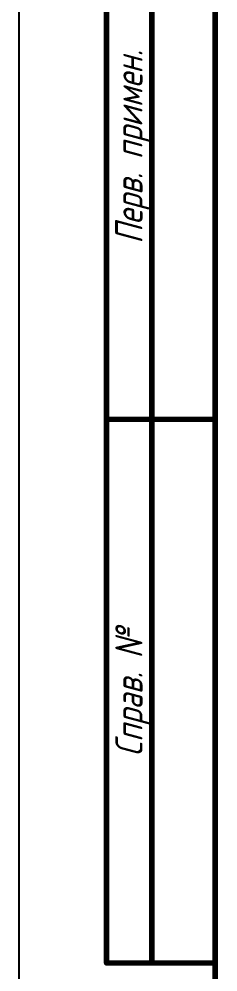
# Model space of a CAD drawing. Header units: millimetres. Extents: x 57 to 898, y 51 to 645.
# Drawn here: x 56.6 to 78.5, y 223.4 to 328.6 of the extents above; entities that cross this region are included whole.
import ezdxf

# ---------------------------------------------------------------- set-up
doc = ezdxf.new("R2010")
doc.units = ezdxf.units.MM
doc.layers.add('KONTUR', color=7, linetype='Continuous')
doc.layers.add('Mechanical13', color=56, linetype='Continuous')
doc.styles.add('GOST type A', font='gost.TTF', dxfattribs={"oblique": 15, "height": 0.2})

msp = doc.modelspace()

# ---------------------------------------------------------------- linework, layer by layer
at = {"layer": 'KONTUR'}
msp.add_line((56.562, 51.218), (56.562, 645.218), dxfattribs=at)
at = {"layer": 'Mechanical13', "color": 7, "const_width": 0.6}
for points in [[(78.21, 57.394), (78.21, 641.394)], [(66.21, 224.394), (66.21, 344.394)], [(71.21, 224.394), (71.21, 344.394)], [(66.21, 284.394), (78.21, 284.394)], [(66.21, 224.394), (78.21, 224.394)]]:
    msp.add_lwpolyline(points, dxfattribs=at)
at = {"layer": 'Mechanical13', "color": 7, "const_width": 0.3}
for points in [[(66.06, 284.394, 1), (66.36, 284.394, 1)], [(78.06, 284.394, 1), (78.36, 284.394, 1)], [(66.06, 224.394, 1), (66.36, 224.394, 1)], [(66.06, 224.394, 1), (66.36, 224.394, 1)], [(71.06, 224.394, 1), (71.36, 224.394, 1)], [(78.06, 224.394, 1), (78.36, 224.394, 1)]]:
    msp.add_lwpolyline(points, format="xyb", close=True, dxfattribs=at)

# ---------------------------------------------------------------- texts
at = {"layer": 'Mechanical13', "color": 7, "style": 'GOST type A', "oblique": 15}
for s, p in [('Перв. примен.', (70.186, 303.776)), ('Справ. №', (70.186, 247.177))]:
    msp.add_text(s, height=3, rotation=90, dxfattribs=at).set_placement(p)

doc.saveas('drawing.dxf')
